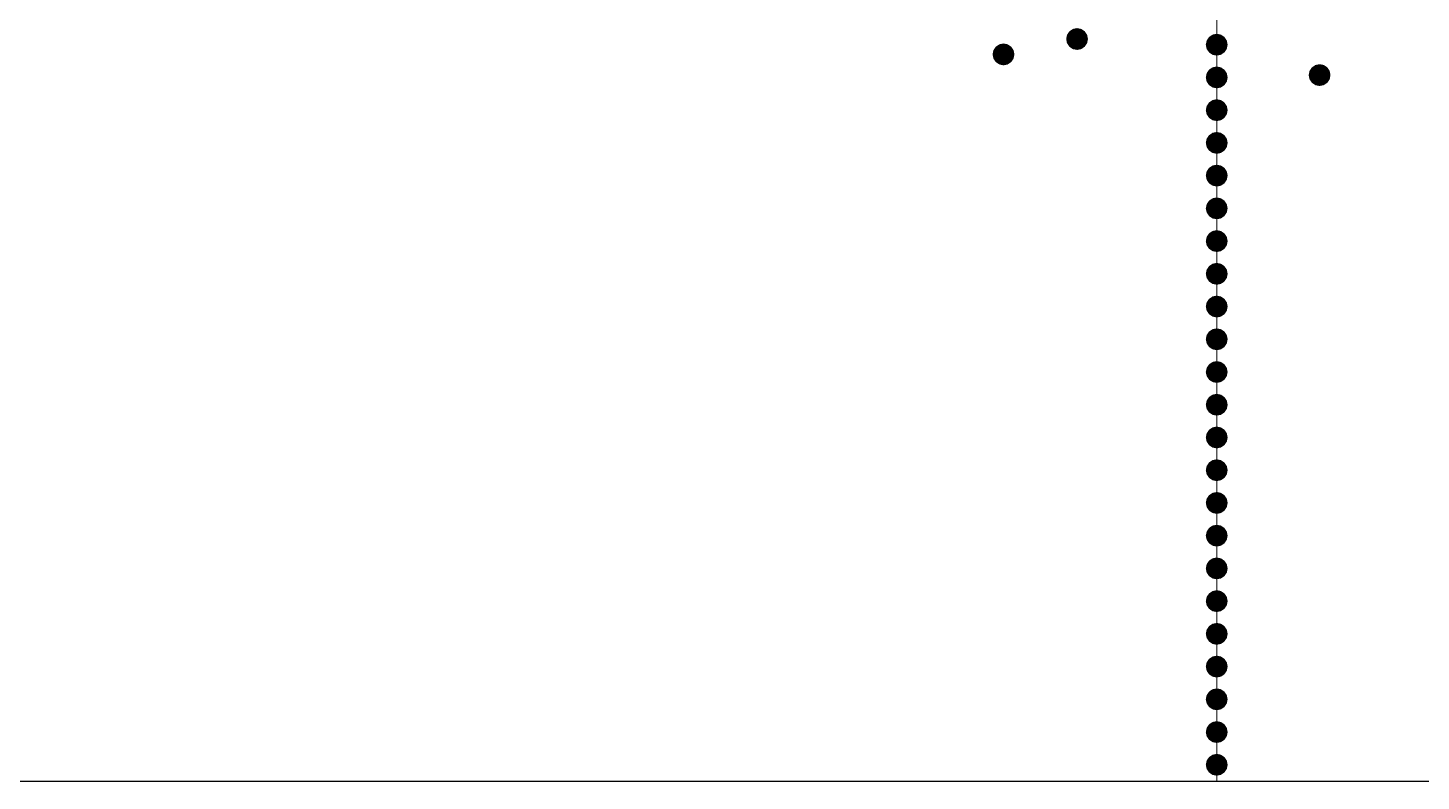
# Model space of a CAD drawing. Header units: millimetres. Extents: x 87938 to 265635, y 330093 to 434310.
# Drawn here: x 233473 to 237111, y 381523 to 383492 of the extents above; entities that cross this region are included whole.
import ezdxf

# ---------------------------------------------------------------- set-up
doc = ezdxf.new("R2010")
doc.units = ezdxf.units.MM
doc.layers.add('www.cad-blocks.net', color=7, linetype='Continuous')

# ---------------------------------------------------------------- blocks, each defined once
blk = doc.blocks.new('A$C3F56660F')
at = {"lineweight": 0}
blk.add_line((4200, 0), (4200, 7983.4), dxfattribs=at)
for points in [[(3835.3, 1939.4), (3835.3, 1967.9), (3815.1, 1959.5), (3824.4, 1965.7)], [(3835.3, 1939.4), (3855.4, 1959.5), (3835.3, 1967.9), (3846.2, 1965.7)], [(3835.3, 1939.4), (3815.1, 1959.5), (3806.8, 1939.4), (3808.9, 1950.3)], [(3835.3, 1939.4), (3806.8, 1939.4), (3815.1, 1919.2), (3808.9, 1928.5)], [(3835.3, 1939.4), (3815.1, 1919.2), (3835.3, 1910.9), (3824.4, 1913)], [(3835.3, 1939.4), (3863.8, 1939.4), (3855.4, 1959.5), (3861.6, 1950.3)], [(3835.3, 1939.4), (3835.3, 1910.9), (3855.4, 1919.2), (3846.2, 1913)], [(3835.3, 1939.4), (3855.4, 1919.2), (3863.8, 1939.4), (3861.6, 1928.5)], [(4200, 1924.6), (4179.8, 1944.7), (4171.4, 1924.6), (4173.6, 1935.5)], [(4200, 1924.6), (4200, 1953.1), (4179.8, 1944.7), (4189, 1950.9)], [(4200, 1924.6), (4220.1, 1944.7), (4200, 1953.1), (4210.9, 1950.9)], [(4200, 1924.6), (4228.5, 1924.6), (4220.1, 1944.7), (4226.3, 1935.5)], [(3643.2, 1899.2), (3623, 1919.4), (3614.7, 1899.2), (3616.8, 1910.2)], [(3643.2, 1899.2), (3614.7, 1899.2), (3623, 1879.1), (3616.8, 1888.3)], [(3643.2, 1899.2), (3643.2, 1927.8), (3623, 1919.4), (3632.3, 1925.6)], [(3643.2, 1899.2), (3623, 1879.1), (3643.2, 1870.7), (3632.3, 1872.9)], [(3643.2, 1899.2), (3663.4, 1919.4), (3643.2, 1927.8), (3654.1, 1925.6)], [(3643.2, 1899.2), (3671.7, 1899.2), (3663.4, 1919.4), (3669.5, 1910.2)], [(3643.2, 1899.2), (3643.2, 1870.7), (3663.4, 1879.1), (3654.1, 1872.9)], [(3643.2, 1899.2), (3663.4, 1879.1), (3671.7, 1899.2), (3669.5, 1888.3)], [(4200, 1924.6), (4171.4, 1924.6), (4179.8, 1904.4), (4173.6, 1913.6)], [(4200, 1924.6), (4179.8, 1904.4), (4200, 1896), (4189, 1898.2)], [(4200, 1924.6), (4200, 1896), (4220.1, 1904.4), (4210.9, 1898.2)], [(4200, 1924.6), (4220.1, 1904.4), (4228.5, 1924.6), (4226.3, 1913.6)], [(4200, 1839), (4179.8, 1859.2), (4171.4, 1839), (4173.6, 1849.9)], [(4200, 1839), (4200, 1867.5), (4179.8, 1859.2), (4189, 1865.4)], [(4200, 1839), (4220.1, 1859.2), (4200, 1867.5), (4210.9, 1865.4)], [(4200, 1839), (4228.5, 1839), (4220.1, 1859.2), (4226.3, 1849.9)], [(4468.5, 1845.1), (4448.4, 1865.3), (4440, 1845.1), (4442.2, 1856.1)], [(4468.5, 1845.1), (4468.5, 1873.7), (4448.4, 1865.3), (4457.6, 1871.5)], [(4468.5, 1845.1), (4488.7, 1865.3), (4468.5, 1873.7), (4479.4, 1871.5)], [(4468.5, 1845.1), (4497, 1845.1), (4488.7, 1865.3), (4494.9, 1856.1)], [(4200, 1839), (4171.4, 1839), (4179.8, 1818.9), (4173.6, 1828.1)], [(4200, 1839), (4179.8, 1818.9), (4200, 1810.5), (4189, 1812.7)], [(4200, 1839), (4200, 1810.5), (4220.1, 1818.9), (4210.9, 1812.7)], [(4200, 1839), (4220.1, 1818.9), (4228.5, 1839), (4226.3, 1828.1)], [(4468.5, 1845.1), (4440, 1845.1), (4448.4, 1825), (4442.2, 1834.2)], [(4468.5, 1845.1), (4448.4, 1825), (4468.5, 1816.6), (4457.6, 1818.8)], [(4468.5, 1845.1), (4488.7, 1825), (4497, 1845.1), (4494.9, 1834.2)], [(4468.5, 1845.1), (4468.5, 1816.6), (4488.7, 1825), (4479.4, 1818.8)], [(4200, 1753.5), (4179.8, 1773.6), (4171.4, 1753.5), (4173.6, 1764.4)], [(4200, 1753.5), (4171.4, 1753.5), (4179.8, 1733.3), (4173.6, 1742.6)], [(4200, 1753.5), (4200, 1782), (4179.8, 1773.6), (4189, 1779.8)], [(4200, 1753.5), (4179.8, 1733.3), (4200, 1725), (4189, 1727.1)], [(4200, 1753.5), (4220.1, 1773.6), (4200, 1782), (4210.9, 1779.8)], [(4200, 1753.5), (4228.5, 1753.5), (4220.1, 1773.6), (4226.3, 1764.4)], [(4200, 1753.5), (4200, 1725), (4220.1, 1733.3), (4210.9, 1727.1)], [(4200, 1753.5), (4220.1, 1733.3), (4228.5, 1753.5), (4226.3, 1742.6)], [(4200, 1668), (4179.8, 1688.1), (4171.4, 1668), (4173.6, 1678.9)], [(4200, 1668), (4200, 1696.5), (4179.8, 1688.1), (4189, 1694.3)], [(4200, 1668), (4220.1, 1688.1), (4200, 1696.5), (4210.9, 1694.3)], [(4200, 1668), (4228.5, 1668), (4220.1, 1688.1), (4226.3, 1678.9)], [(4200, 1668), (4171.4, 1668), (4179.8, 1647.8), (4173.6, 1657)], [(4200, 1668), (4179.8, 1647.8), (4200, 1639.4), (4189, 1641.6)], [(4200, 1668), (4200, 1639.4), (4220.1, 1647.8), (4210.9, 1641.6)], [(4200, 1668), (4220.1, 1647.8), (4228.5, 1668), (4226.3, 1657)], [(4200, 1582.4), (4179.8, 1602.6), (4171.4, 1582.4), (4173.6, 1593.3)], [(4200, 1582.4), (4200, 1610.9), (4179.8, 1602.6), (4189, 1608.8)], [(4200, 1582.4), (4220.1, 1602.6), (4200, 1610.9), (4210.9, 1608.8)], [(4200, 1582.4), (4228.5, 1582.4), (4220.1, 1602.6), (4226.3, 1593.3)], [(4200, 1582.4), (4171.4, 1582.4), (4179.8, 1562.3), (4173.6, 1571.5)], [(4200, 1582.4), (4179.8, 1562.3), (4200, 1553.9), (4189, 1556.1)], [(4200, 1582.4), (4200, 1553.9), (4220.1, 1562.3), (4210.9, 1556.1)], [(4200, 1582.4), (4220.1, 1562.3), (4228.5, 1582.4), (4226.3, 1571.5)], [(4200, 1496.9), (4179.8, 1517), (4171.4, 1496.9), (4173.6, 1507.8)], [(4200, 1496.9), (4171.4, 1496.9), (4179.8, 1476.7), (4173.6, 1486)], [(4200, 1496.9), (4200, 1525.4), (4179.8, 1517), (4189, 1523.2)], [(4200, 1496.9), (4179.8, 1476.7), (4200, 1468.4), (4189, 1470.5)], [(4200, 1496.9), (4220.1, 1517), (4200, 1525.4), (4210.9, 1523.2)], [(4200, 1496.9), (4228.5, 1496.9), (4220.1, 1517), (4226.3, 1507.8)], [(4200, 1496.9), (4200, 1468.4), (4220.1, 1476.7), (4210.9, 1470.5)], [(4200, 1496.9), (4220.1, 1476.7), (4228.5, 1496.9), (4226.3, 1486)], [(4200, 1411.3), (4179.8, 1431.5), (4171.4, 1411.3), (4173.6, 1422.3)], [(4200, 1411.3), (4200, 1439.9), (4179.8, 1431.5), (4189, 1437.7)], [(4200, 1411.3), (4220.1, 1431.5), (4200, 1439.9), (4210.9, 1437.7)], [(4200, 1411.3), (4228.5, 1411.3), (4220.1, 1431.5), (4226.3, 1422.3)], [(4200, 1411.3), (4171.4, 1411.3), (4179.8, 1391.2), (4173.6, 1400.4)], [(4200, 1411.3), (4179.8, 1391.2), (4200, 1382.8), (4189, 1385)], [(4200, 1411.3), (4200, 1382.8), (4220.1, 1391.2), (4210.9, 1385)], [(4200, 1411.3), (4220.1, 1391.2), (4228.5, 1411.3), (4226.3, 1400.4)], [(4200, 1325.8), (4200, 1354.3), (4179.8, 1346), (4189, 1352.1)], [(4200, 1325.8), (4220.1, 1346), (4200, 1354.3), (4210.9, 1352.1)], [(4200, 1325.8), (4179.8, 1346), (4171.4, 1325.8), (4173.6, 1336.7)], [(4200, 1325.8), (4171.4, 1325.8), (4179.8, 1305.6), (4173.6, 1314.9)], [(4200, 1325.8), (4179.8, 1305.6), (4200, 1297.3), (4189, 1299.5)], [(4200, 1325.8), (4228.5, 1325.8), (4220.1, 1346), (4226.3, 1336.7)], [(4200, 1325.8), (4200, 1297.3), (4220.1, 1305.6), (4210.9, 1299.5)], [(4200, 1325.8), (4220.1, 1305.6), (4228.5, 1325.8), (4226.3, 1314.9)], [(4200, 1240.3), (4179.8, 1260.4), (4171.4, 1240.3), (4173.6, 1251.2)], [(4200, 1240.3), (4171.4, 1240.3), (4179.8, 1220.1), (4173.6, 1229.4)], [(4200, 1240.3), (4200, 1268.8), (4179.8, 1260.4), (4189, 1266.6)], [(4200, 1240.3), (4179.8, 1220.1), (4200, 1211.8), (4189, 1213.9)], [(4200, 1240.3), (4220.1, 1260.4), (4200, 1268.8), (4210.9, 1266.6)], [(4200, 1240.3), (4228.5, 1240.3), (4220.1, 1260.4), (4226.3, 1251.2)], [(4200, 1240.3), (4200, 1211.8), (4220.1, 1220.1), (4210.9, 1213.9)], [(4200, 1240.3), (4220.1, 1220.1), (4228.5, 1240.3), (4226.3, 1229.4)], [(4200, 1154.7), (4179.8, 1174.9), (4171.4, 1154.7), (4173.6, 1165.6)], [(4200, 1154.7), (4200, 1183.2), (4179.8, 1174.9), (4189, 1181.1)], [(4200, 1154.7), (4220.1, 1174.9), (4200, 1183.2), (4210.9, 1181.1)], [(4200, 1154.7), (4228.5, 1154.7), (4220.1, 1174.9), (4226.3, 1165.6)], [(4200, 1154.7), (4171.4, 1154.7), (4179.8, 1134.6), (4173.6, 1143.8)], [(4200, 1154.7), (4179.8, 1134.6), (4200, 1126.2), (4189, 1128.4)], [(4200, 1154.7), (4200, 1126.2), (4220.1, 1134.6), (4210.9, 1128.4)], [(4200, 1154.7), (4220.1, 1134.6), (4228.5, 1154.7), (4226.3, 1143.8)], [(4200, 1069.2), (4200, 1097.7), (4179.8, 1089.4), (4189, 1095.5)], [(4200, 1069.2), (4220.1, 1089.4), (4200, 1097.7), (4210.9, 1095.5)], [(4200, 1069.2), (4179.8, 1089.4), (4171.4, 1069.2), (4173.6, 1080.1)], [(4200, 1069.2), (4171.4, 1069.2), (4179.8, 1049), (4173.6, 1058.3)], [(4200, 1069.2), (4179.8, 1049), (4200, 1040.7), (4189, 1042.9)], [(4200, 1069.2), (4228.5, 1069.2), (4220.1, 1089.4), (4226.3, 1080.1)], [(4200, 1069.2), (4200, 1040.7), (4220.1, 1049), (4210.9, 1042.9)], [(4200, 1069.2), (4220.1, 1049), (4228.5, 1069.2), (4226.3, 1058.3)], [(4200, 983.7), (4179.8, 1003.8), (4171.4, 983.7), (4173.6, 994.6)], [(4200, 983.7), (4171.4, 983.7), (4179.8, 963.5), (4173.6, 972.8)], [(4200, 983.7), (4200, 1012.2), (4179.8, 1003.8), (4189, 1010)], [(4200, 983.7), (4179.8, 963.5), (4200, 955.2), (4189, 957.3)], [(4200, 983.7), (4220.1, 1003.8), (4200, 1012.2), (4210.9, 1010)], [(4200, 983.7), (4228.5, 983.7), (4220.1, 1003.8), (4226.3, 994.6)], [(4200, 983.7), (4200, 955.2), (4220.1, 963.5), (4210.9, 957.3)], [(4200, 983.7), (4220.1, 963.5), (4228.5, 983.7), (4226.3, 972.8)], [(4200, 898.1), (4179.8, 918.3), (4171.4, 898.1), (4173.6, 909)], [(4200, 898.1), (4200, 926.6), (4179.8, 918.3), (4189, 924.5)], [(4200, 898.1), (4220.1, 918.3), (4200, 926.6), (4210.9, 924.5)], [(4200, 898.1), (4228.5, 898.1), (4220.1, 918.3), (4226.3, 909)], [(4200, 898.1), (4171.4, 898.1), (4179.8, 878), (4173.6, 887.2)], [(4200, 898.1), (4179.8, 878), (4200, 869.6), (4189, 871.8)], [(4200, 898.1), (4200, 869.6), (4220.1, 878), (4210.9, 871.8)], [(4200, 898.1), (4220.1, 878), (4228.5, 898.1), (4226.3, 887.2)], [(4200, 812.6), (4200, 841.1), (4179.8, 832.8), (4189, 838.9)], [(4200, 812.6), (4220.1, 832.8), (4200, 841.1), (4210.9, 838.9)], [(4200, 812.6), (4179.8, 832.8), (4171.4, 812.6), (4173.6, 823.5)], [(4200, 812.6), (4171.4, 812.6), (4179.8, 792.4), (4173.6, 801.7)], [(4200, 812.6), (4179.8, 792.4), (4200, 784.1), (4189, 786.3)], [(4200, 812.6), (4228.5, 812.6), (4220.1, 832.8), (4226.3, 823.5)], [(4200, 812.6), (4200, 784.1), (4220.1, 792.4), (4210.9, 786.3)], [(4200, 812.6), (4220.1, 792.4), (4228.5, 812.6), (4226.3, 801.7)], [(4200, 727.1), (4179.8, 747.2), (4171.4, 727.1), (4173.6, 738)], [(4200, 727.1), (4200, 755.6), (4179.8, 747.2), (4189, 753.4)], [(4200, 727.1), (4220.1, 747.2), (4200, 755.6), (4210.9, 753.4)], [(4200, 727.1), (4228.5, 727.1), (4220.1, 747.2), (4226.3, 738)], [(4200, 727.1), (4171.4, 727.1), (4179.8, 706.9), (4173.6, 716.1)], [(4200, 727.1), (4179.8, 706.9), (4200, 698.5), (4189, 700.7)], [(4200, 727.1), (4200, 698.5), (4220.1, 706.9), (4210.9, 700.7)], [(4200, 727.1), (4220.1, 706.9), (4228.5, 727.1), (4226.3, 716.1)], [(4200, 641.5), (4179.8, 661.7), (4171.4, 641.5), (4173.6, 652.4)], [(4200, 641.5), (4200, 670), (4179.8, 661.7), (4189, 667.9)], [(4200, 641.5), (4220.1, 661.7), (4200, 670), (4210.9, 667.9)], [(4200, 641.5), (4228.5, 641.5), (4220.1, 661.7), (4226.3, 652.4)], [(4200, 641.5), (4171.4, 641.5), (4179.8, 621.4), (4173.6, 630.6)], [(4200, 641.5), (4179.8, 621.4), (4200, 613), (4189, 615.2)], [(4200, 641.5), (4200, 613), (4220.1, 621.4), (4210.9, 615.2)], [(4200, 641.5), (4220.1, 621.4), (4228.5, 641.5), (4226.3, 630.6)], [(4200, 556), (4200, 584.5), (4179.8, 576.1), (4189, 582.3)], [(4200, 556), (4220.1, 576.1), (4200, 584.5), (4210.9, 582.3)], [(4200, 556), (4179.8, 576.1), (4171.4, 556), (4173.6, 566.9)], [(4200, 556), (4171.4, 556), (4179.8, 535.8), (4173.6, 545.1)], [(4200, 556), (4179.8, 535.8), (4200, 527.5), (4189, 529.6)], [(4200, 556), (4228.5, 556), (4220.1, 576.1), (4226.3, 566.9)], [(4200, 556), (4200, 527.5), (4220.1, 535.8), (4210.9, 529.6)], [(4200, 556), (4220.1, 535.8), (4228.5, 556), (4226.3, 545.1)], [(4200, 470.4), (4179.8, 490.6), (4171.4, 470.4), (4173.6, 481.4)], [(4200, 470.4), (4200, 499), (4179.8, 490.6), (4189, 496.8)], [(4200, 470.4), (4220.1, 490.6), (4200, 499), (4210.9, 496.8)], [(4200, 470.4), (4228.5, 470.4), (4220.1, 490.6), (4226.3, 481.4)], [(4200, 470.4), (4171.4, 470.4), (4179.8, 450.3), (4173.6, 459.5)], [(4200, 470.4), (4179.8, 450.3), (4200, 441.9), (4189, 444.1)], [(4200, 470.4), (4200, 441.9), (4220.1, 450.3), (4210.9, 444.1)], [(4200, 470.4), (4220.1, 450.3), (4228.5, 470.4), (4226.3, 459.5)], [(4200, 384.9), (4179.8, 405.1), (4171.4, 384.9), (4173.6, 395.8)], [(4200, 384.9), (4200, 413.4), (4179.8, 405.1), (4189, 411.3)], [(4200, 384.9), (4220.1, 405.1), (4200, 413.4), (4210.9, 411.3)], [(4200, 384.9), (4228.5, 384.9), (4220.1, 405.1), (4226.3, 395.8)], [(4200, 384.9), (4171.4, 384.9), (4179.8, 364.8), (4173.6, 374)], [(4200, 384.9), (4179.8, 364.8), (4200, 356.4), (4189, 358.6)], [(4200, 384.9), (4200, 356.4), (4220.1, 364.8), (4210.9, 358.6)], [(4200, 384.9), (4220.1, 364.8), (4228.5, 384.9), (4226.3, 374)], [(4200, 299.4), (4200, 327.9), (4179.8, 319.5), (4189, 325.7)], [(4200, 299.4), (4220.1, 319.5), (4200, 327.9), (4210.9, 325.7)], [(4200, 299.4), (4179.8, 319.5), (4171.4, 299.4), (4173.6, 310.3)], [(4200, 299.4), (4171.4, 299.4), (4179.8, 279.2), (4173.6, 288.5)], [(4200, 299.4), (4179.8, 279.2), (4200, 270.9), (4189, 273)], [(4200, 299.4), (4228.5, 299.4), (4220.1, 319.5), (4226.3, 310.3)], [(4200, 299.4), (4200, 270.9), (4220.1, 279.2), (4210.9, 273)], [(4200, 299.4), (4220.1, 279.2), (4228.5, 299.4), (4226.3, 288.5)], [(4200, 213.8), (4179.8, 234), (4171.4, 213.8), (4173.6, 224.8)], [(4200, 213.8), (4200, 242.4), (4179.8, 234), (4189, 240.2)], [(4200, 213.8), (4220.1, 234), (4200, 242.4), (4210.9, 240.2)], [(4200, 213.8), (4228.5, 213.8), (4220.1, 234), (4226.3, 224.8)], [(4200, 213.8), (4171.4, 213.8), (4179.8, 193.7), (4173.6, 202.9)], [(4200, 213.8), (4179.8, 193.7), (4200, 185.3), (4189, 187.5)], [(4200, 213.8), (4200, 185.3), (4220.1, 193.7), (4210.9, 187.5)], [(4200, 213.8), (4220.1, 193.7), (4228.5, 213.8), (4226.3, 202.9)], [(4200, 128.3), (4179.8, 148.5), (4171.4, 128.3), (4173.6, 139.2)], [(4200, 128.3), (4200, 156.8), (4179.8, 148.5), (4189, 154.6)], [(4200, 128.3), (4220.1, 148.5), (4200, 156.8), (4210.9, 154.6)], [(4200, 128.3), (4228.5, 128.3), (4220.1, 148.5), (4226.3, 139.2)], [(4200, 128.3), (4171.4, 128.3), (4179.8, 108.1), (4173.6, 117.4)], [(4200, 128.3), (4179.8, 108.1), (4200, 99.8), (4189, 102)], [(4200, 128.3), (4200, 99.8), (4220.1, 108.1), (4210.9, 102)], [(4200, 128.3), (4220.1, 108.1), (4228.5, 128.3), (4226.3, 117.4)], [(4200, 42.8), (4179.8, 62.9), (4171.4, 42.8), (4173.6, 53.7)], [(4200, 42.8), (4171.4, 42.8), (4179.8, 22.6), (4173.6, 31.9)], [(4200, 42.8), (4200, 71.3), (4179.8, 62.9), (4189, 69.1)], [(4200, 42.8), (4179.8, 22.6), (4200, 14.3), (4189, 16.4)], [(4200, 42.8), (4220.1, 62.9), (4200, 71.3), (4210.9, 69.1)], [(4200, 42.8), (4228.5, 42.8), (4220.1, 62.9), (4226.3, 53.7)], [(4200, 42.8), (4200, 14.3), (4220.1, 22.6), (4210.9, 16.4)], [(4200, 42.8), (4220.1, 22.6), (4228.5, 42.8), (4226.3, 31.9)]]:
    blk.add_trace(points, dxfattribs=at)
blk = doc.blocks.new('A$C3E9370D8')
blk.add_blockref('A$C3F56660F', (0, 0))
blk = doc.blocks.new('format')
at = {"layer": 'www.cad-blocks.net', "color": 155, "true_color": 0x546d8e}
blk.add_line((102853.7, 381523.4), (265634.8, 381523.4), dxfattribs=at)

msp = doc.modelspace()

# ---------------------------------------------------------------- block references
msp.add_blockref('A$C3E9370D8', (232377.2, 381523.4))
at = {"layer": 'www.cad-blocks.net'}
msp.add_blockref('format', (0, 0), dxfattribs=at)

doc.saveas('drawing.dxf')
